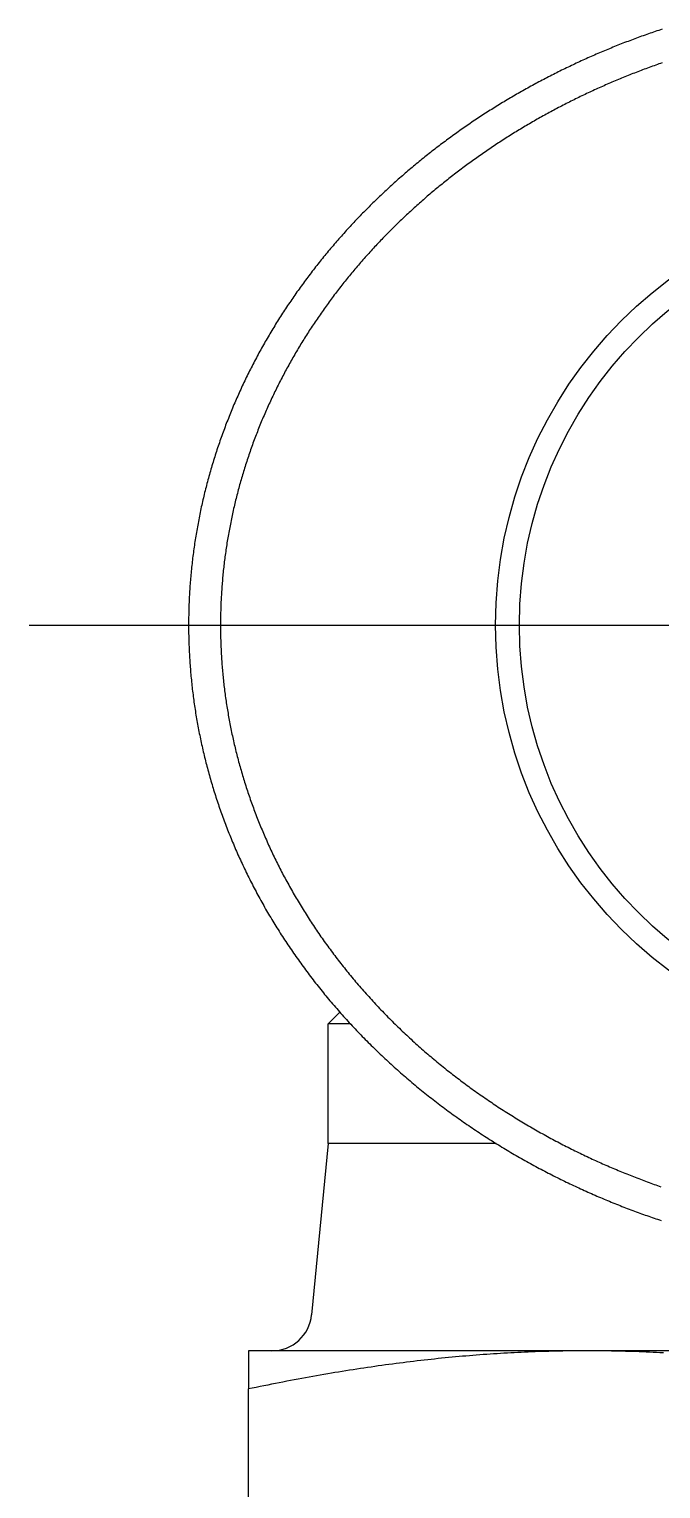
# Model space of a CAD drawing. Extents: x -15.1 to 63.3, y -18.2 to 57.5.
# Drawn here: x 40.79 to 48.72, y 36.47 to 54.77 of the extents above; entities that cross this region are included whole.
import ezdxf

# ---------------------------------------------------------------- set-up
doc = ezdxf.new("R2010")
doc.units = 0
doc.linetypes.add('CENTER', pattern=[50.8, 31.75, -6.35, 6.35, -6.35])
doc.layers.get('0').update_dxf_attribs({"linetype": 'CONTINUOUS'})
doc.layers.add('CENTER', color=1, linetype='CENTER')

msp = doc.modelspace()

# ---------------------------------------------------------------- linework, layer by layer
at = {"color": 7, "linetype": 'CONTINUOUS'}
for p, q in [((44.688029, 42.44666), (44.541369, 42.3)), ((44.541369, 40.8), (44.541369, 42.3)), ((44.82059, 42.3), (44.541369, 42.3)), ((44.541369, 40.8), (44.334845, 38.652144)), ((46.648978, 40.8), (44.541369, 40.8)), ((60.541369, 38.2), (43.541369, 38.2)), ((43.541369, 38.2), (43.541369, 37.721396)), ((43.541369, 12.478604), (43.541369, 37.721396))]:
    msp.add_line(p, q, dxfattribs=at)
at = {"color": 7}
for points in [[(48.7321, 54.7705, 0), (48.7106, 54.7633, 0), (48.689, 54.7561, 0), (48.6675, 54.7489, 0), (48.6461, 54.7416, 0), (48.6246, 54.7342, 0), (48.6031, 54.7268, 0), (48.5817, 54.7194, 0), (48.5603, 54.7119, 0), (48.5389, 54.7043, 0), (48.5175, 54.6967, 0), (48.4961, 54.6891, 0), (48.4747, 54.6814, 0), (48.4534, 54.6736, 0), (48.4321, 54.6659, 0), (48.4108, 54.658, 0), (48.3895, 54.6501, 0), (48.3682, 54.6422, 0), (48.3469, 54.6342, 0), (48.3257, 54.6262, 0), (48.3044, 54.6181, 0), (48.2832, 54.61, 0), (48.262, 54.6018, 0), (48.2409, 54.5936, 0), (48.2197, 54.5853, 0), (48.1985, 54.577, 0), (48.1774, 54.5686, 0), (48.1563, 54.5602, 0), (48.1352, 54.5517, 0), (48.1141, 54.5432, 0), (48.0931, 54.5346, 0), (48.0721, 54.526, 0), (48.051, 54.5173, 0), (48.03, 54.5086, 0), (48.0091, 54.4999, 0), (47.9881, 54.4911, 0), (47.9671, 54.4822, 0), (47.9462, 54.4733, 0), (47.9253, 54.4643, 0), (47.9044, 54.4553, 0), (47.8836, 54.4463, 0), (47.8627, 54.4372, 0), (47.8419, 54.428, 0), (47.8211, 54.4188, 0), (47.8003, 54.4096, 0), (47.7795, 54.4003, 0), (47.7588, 54.3909, 0), (47.738, 54.3815, 0), (47.7173, 54.3721, 0), (47.6966, 54.3626, 0), (47.676, 54.3531, 0), (47.6553, 54.3435, 0), (47.6347, 54.3338, 0), (47.6141, 54.3242, 0), (47.5935, 54.3144, 0), (47.5729, 54.3046, 0), (47.5524, 54.2948, 0), (47.5318, 54.2849, 0), (47.5113, 54.275, 0), (47.4909, 54.265, 0), (47.4704, 54.255, 0), (47.45, 54.2449, 0), (47.4296, 54.2348, 0), (47.4092, 54.2246, 0), (47.3888, 54.2144, 0), (47.3684, 54.2041, 0), (47.3481, 54.1938, 0), (47.3278, 54.1834, 0), (47.3075, 54.173, 0), (47.2873, 54.1625, 0), (47.267, 54.152, 0), (47.2468, 54.1414, 0), (47.2266, 54.1308, 0), (47.2065, 54.1202, 0), (47.1863, 54.1095, 0), (47.1662, 54.0987, 0), (47.1461, 54.0879, 0), (47.126, 54.077, 0), (47.106, 54.0661, 0), (47.0859, 54.0552, 0), (47.0659, 54.0441, 0), (47.046, 54.0331, 0), (47.026, 54.022, 0), (47.0061, 54.0108, 0), (46.9862, 53.9996, 0), (46.9663, 53.9884, 0), (46.9464, 53.9771, 0), (46.9266, 53.9657, 0), (46.9068, 53.9543, 0), (46.887, 53.9429, 0), (46.8673, 53.9314, 0), (46.8476, 53.9198, 0), (46.8279, 53.9083, 0), (46.8082, 53.8966, 0), (46.7886, 53.8849, 0), (46.7689, 53.8732, 0), (46.7493, 53.8614, 0), (46.7298, 53.8496, 0), (46.7103, 53.8377, 0), (46.6907, 53.8258, 0), (46.6713, 53.8138, 0), (46.6518, 53.8017, 0), (46.6324, 53.7897, 0), (46.613, 53.7776, 0), (46.5937, 53.7654, 0), (46.5743, 53.7532, 0), (46.555, 53.7409, 0), (46.5357, 53.7286, 0), (46.5165, 53.7162, 0), (46.4973, 53.7038, 0), (46.4781, 53.6913, 0), (46.4589, 53.6788, 0), (46.4398, 53.6663, 0), (46.4207, 53.6537, 0), (46.4016, 53.641, 0), (46.3826, 53.6283, 0), (46.3636, 53.6156, 0), (46.3446, 53.6028, 0), (46.3257, 53.59, 0), (46.3068, 53.5771, 0), (46.2879, 53.5641, 0), (46.2691, 53.5511, 0), (46.2502, 53.5381, 0), (46.2315, 53.525, 0), (46.2127, 53.5119, 0), (46.194, 53.4987, 0), (46.1753, 53.4855, 0), (46.1567, 53.4723, 0), (46.138, 53.4589, 0), (46.1194, 53.4456, 0), (46.1009, 53.4322, 0), (46.0824, 53.4187, 0), (46.0639, 53.4052, 0), (46.0454, 53.3917, 0), (46.027, 53.3781, 0), (46.0086, 53.3644, 0), (45.9903, 53.3507, 0), (45.972, 53.337, 0), (45.9537, 53.3232, 0), (45.9354, 53.3094, 0), (45.9172, 53.2955, 0), (45.8991, 53.2816, 0), (45.8809, 53.2676, 0), (45.8628, 53.2536, 0), (45.8447, 53.2396, 0), (45.8267, 53.2254, 0), (45.8087, 53.2113, 0), (45.7907, 53.1971, 0), (45.7728, 53.1828, 0), (45.7549, 53.1685, 0), (45.7371, 53.1542, 0), (45.7193, 53.1398, 0), (45.7015, 53.1254, 0), (45.6837, 53.1109, 0), (45.666, 53.0964, 0), (45.6484, 53.0818, 0), (45.6307, 53.0672, 0), (45.6132, 53.0525, 0), (45.5956, 53.0378, 0), (45.5781, 53.0231, 0), (45.5606, 53.0083, 0), (45.5432, 52.9934, 0), (45.5258, 52.9785, 0), (45.5084, 52.9636, 0), (45.4911, 52.9486, 0), (45.4738, 52.9336, 0), (45.4566, 52.9185, 0), (45.4394, 52.9034, 0), (45.4222, 52.8882, 0), (45.4051, 52.873, 0), (45.388, 52.8577, 0), (45.371, 52.8424, 0), (45.354, 52.8271, 0), (45.337, 52.8117, 0), (45.3201, 52.7963, 0), (45.3032, 52.7808, 0), (45.2864, 52.7653, 0), (45.2696, 52.7497, 0), (45.2528, 52.7341, 0), (45.2361, 52.7184, 0), (45.2194, 52.7027, 0), (45.2028, 52.687, 0), (45.1862, 52.6712, 0), (45.1696, 52.6553, 0), (45.1531, 52.6394, 0), (45.1367, 52.6235, 0), (45.1203, 52.6075, 0), (45.1039, 52.5915, 0), (45.0875, 52.5754, 0), (45.0712, 52.5593, 0), (45.055, 52.5432, 0), (45.0388, 52.527, 0), (45.0226, 52.5107, 0), (45.0065, 52.4945, 0), (44.9904, 52.4781, 0), (44.9744, 52.4618, 0), (44.9584, 52.4453, 0), (44.9425, 52.4289, 0), (44.9266, 52.4124, 0), (44.9107, 52.3958, 0), (44.8949, 52.3792, 0), (44.8791, 52.3626, 0), (44.8634, 52.3459, 0), (44.8477, 52.3292, 0), (44.8321, 52.3124, 0), (44.8165, 52.2956, 0), (44.801, 52.2787, 0), (44.7855, 52.2618, 0), (44.77, 52.2449, 0), (44.7546, 52.2279, 0), (44.7393, 52.2109, 0), (44.724, 52.1938, 0), (44.7087, 52.1767, 0), (44.6935, 52.1595, 0), (44.6783, 52.1423, 0), (44.6632, 52.1251, 0), (44.6481, 52.1078, 0), (44.6331, 52.0904, 0), (44.6181, 52.0731, 0), (44.6032, 52.0556, 0), (44.5883, 52.0382, 0), (44.5735, 52.0207, 0), (44.5587, 52.0031, 0), (44.5439, 51.9855, 0), (44.5292, 51.9679, 0), (44.5146, 51.9502, 0), (44.5, 51.9325, 0), (44.4855, 51.9147, 0), (44.471, 51.8969, 0), (44.4565, 51.8791, 0), (44.4421, 51.8612, 0), (44.4278, 51.8433, 0), (44.4135, 51.8253, 0), (44.3992, 51.8072, 0), (44.385, 51.7892, 0), (44.3708, 51.7711, 0), (44.3567, 51.7529, 0), (44.3427, 51.7347, 0), (44.3287, 51.7165, 0), (44.3147, 51.6982, 0), (44.3008, 51.6799, 0), (44.287, 51.6615, 0), (44.2732, 51.6431, 0), (44.2594, 51.6246, 0), (44.2457, 51.6061, 0), (44.2321, 51.5876, 0), (44.2185, 51.569, 0), (44.2049, 51.5504, 0), (44.1915, 51.5318, 0), (44.178, 51.513, 0), (44.1646, 51.4943, 0), (44.1513, 51.4755, 0), (44.138, 51.4567, 0), (44.1248, 51.4378, 0), (44.1116, 51.4189, 0), (44.0985, 51.4, 0), (44.0854, 51.381, 0), (44.0724, 51.3619, 0), (44.0595, 51.3428, 0), (44.0466, 51.3237, 0), (44.0337, 51.3046, 0), (44.0209, 51.2854, 0), (44.0082, 51.2661, 0), (43.9955, 51.2469, 0), (43.9829, 51.2275, 0), (43.9703, 51.2082, 0), (43.9578, 51.1888, 0), (43.9453, 51.1693, 0), (43.9329, 51.1499, 0), (43.9206, 51.1303, 0), (43.9083, 51.1108, 0), (43.896, 51.0912, 0), (43.8838, 51.0715, 0), (43.8717, 51.0519, 0), (43.8597, 51.0321, 0), (43.8476, 51.0124, 0), (43.8357, 50.9926, 0), (43.8238, 50.9728, 0), (43.812, 50.9529, 0), (43.8002, 50.933, 0), (43.7885, 50.913, 0), (43.7768, 50.893, 0), (43.7652, 50.873, 0), (43.7537, 50.8529, 0), (43.7422, 50.8328, 0), (43.7307, 50.8127, 0), (43.7194, 50.7925, 0), (43.7081, 50.7723, 0), (43.6968, 50.752, 0), (43.6856, 50.7317, 0), (43.6745, 50.7114, 0), (43.6635, 50.691, 0), (43.6524, 50.6706, 0), (43.6415, 50.6501, 0), (43.6306, 50.6296, 0), (43.6198, 50.6091, 0), (43.609, 50.5886, 0), (43.5983, 50.568, 0), (43.5877, 50.5473, 0), (43.5771, 50.5267, 0), (43.5666, 50.506, 0), (43.5562, 50.4852, 0), (43.5458, 50.4645, 0), (43.5355, 50.4437, 0), (43.5252, 50.4228, 0), (43.5151, 50.4019, 0), (43.5049, 50.381, 0), (43.4949, 50.3601, 0), (43.4849, 50.3391, 0), (43.4749, 50.3181, 0), (43.4651, 50.2971, 0), (43.4553, 50.276, 0), (43.4455, 50.2549, 0), (43.4359, 50.2338, 0), (43.4263, 50.2126, 0), (43.4167, 50.1914, 0), (43.4073, 50.1702, 0), (43.3978, 50.1489, 0), (43.3885, 50.1276, 0), (43.3792, 50.1063, 0), (43.37, 50.0849, 0), (43.3609, 50.0635, 0), (43.3518, 50.0421, 0), (43.3428, 50.0207, 0), (43.3339, 49.9992, 0), (43.325, 49.9777, 0), (43.3162, 49.9562, 0), (43.3075, 49.9346, 0), (43.2988, 49.913, 0), (43.2902, 49.8914, 0), (43.2817, 49.8698, 0), (43.2732, 49.8481, 0), (43.2648, 49.8264, 0), (43.2565, 49.8047, 0), (43.2482, 49.7829, 0), (43.24, 49.7611, 0), (43.2319, 49.7393, 0), (43.2239, 49.7175, 0), (43.2159, 49.6956, 0), (43.208, 49.6737, 0), (43.2001, 49.6518, 0), (43.1924, 49.6299, 0), (43.1847, 49.6079, 0), (43.1771, 49.5859, 0), (43.1695, 49.5639, 0), (43.162, 49.5419, 0), (43.1546, 49.5198, 0), (43.1473, 49.4977, 0), (43.14, 49.4756, 0), (43.1328, 49.4535, 0), (43.1257, 49.4313, 0), (43.1186, 49.4091, 0), (43.1117, 49.3869, 0), (43.1048, 49.3647, 0), (43.0979, 49.3425, 0), (43.0912, 49.3202, 0), (43.0845, 49.2979, 0), (43.0779, 49.2756, 0), (43.0713, 49.2533, 0), (43.0649, 49.2309, 0), (43.0585, 49.2085, 0), (43.0521, 49.1861, 0), (43.0459, 49.1637, 0), (43.0397, 49.1413, 0), (43.0336, 49.1188, 0), (43.0276, 49.0964, 0), (43.0216, 49.0739, 0), (43.0158, 49.0514, 0), (43.01, 49.0288, 0), (43.0042, 49.0063, 0), (42.9986, 48.9837, 0), (42.993, 48.9611, 0), (42.9875, 48.9385, 0), (42.9821, 48.9159, 0), (42.9767, 48.8933, 0), (42.9714, 48.8707, 0), (42.9662, 48.848, 0), (42.9611, 48.8253, 0), (42.956, 48.8026, 0), (42.9511, 48.7799, 0), (42.9462, 48.7572, 0), (42.9413, 48.7344, 0), (42.9366, 48.7117, 0), (42.9319, 48.6889, 0), (42.9273, 48.6661, 0), (42.9228, 48.6433, 0), (42.9183, 48.6205, 0), (42.9139, 48.5977, 0), (42.9096, 48.5748, 0), (42.9054, 48.552, 0), (42.9013, 48.5291, 0), (42.8972, 48.5062, 0), (42.8932, 48.4833, 0), (42.8893, 48.4604, 0), (42.8854, 48.4375, 0), (42.8816, 48.4146, 0), (42.8779, 48.3917, 0), (42.8743, 48.3687, 0), (42.8708, 48.3458, 0), (42.8673, 48.3228, 0), (42.8639, 48.2998, 0), (42.8606, 48.2768, 0), (42.8574, 48.2538, 0), (42.8542, 48.2308, 0), (42.8511, 48.2078, 0), (42.8481, 48.1848, 0), (42.8452, 48.1617, 0), (42.8424, 48.1387, 0), (42.8396, 48.1157, 0), (42.8369, 48.0926, 0), (42.8343, 48.0695, 0), (42.8317, 48.0465, 0), (42.8293, 48.0234, 0), (42.8269, 48.0003, 0), (42.8246, 47.9772, 0), (42.8223, 47.9541, 0), (42.8202, 47.931, 0), (42.8181, 47.9079, 0), (42.8161, 47.8848, 0), (42.8142, 47.8617, 0), (42.8124, 47.8386, 0), (42.8106, 47.8154, 0), (42.8089, 47.7923, 0), (42.8073, 47.7692, 0), (42.8058, 47.746, 0), (42.8043, 47.7229, 0), (42.8029, 47.6997, 0), (42.8016, 47.6766, 0), (42.8004, 47.6534, 0), (42.7993, 47.6303, 0), (42.7982, 47.6071, 0), (42.7972, 47.584, 0), (42.7963, 47.5608, 0), (42.7954, 47.5376, 0), (42.7947, 47.5145, 0), (42.794, 47.4913, 0), (42.7934, 47.4681, 0), (42.7929, 47.445, 0), (42.7924, 47.4218, 0), (42.7921, 47.3986, 0), (42.7918, 47.3754, 0), (42.7916, 47.3523, 0), (42.7914, 47.3291, 0), (42.7914, 47.3059, 0), (42.7914, 47.2827, 0), (42.7915, 47.2596, 0), (42.7917, 47.2364, 0), (42.7919, 47.2132, 0), (42.7922, 47.19, 0), (42.7926, 47.1668, 0), (42.7931, 47.1436, 0), (42.7937, 47.1205, 0), (42.7943, 47.0973, 0), (42.7951, 47.0741, 0), (42.7958, 47.0509, 0), (42.7967, 47.0277, 0), (42.7977, 47.0046, 0), (42.7987, 46.9814, 0), (42.7998, 46.9582, 0), (42.801, 46.935, 0), (42.8023, 46.9118, 0), (42.8036, 46.8887, 0), (42.805, 46.8655, 0), (42.8065, 46.8423, 0), (42.8081, 46.8192, 0), (42.8097, 46.796, 0), (42.8115, 46.7728, 0), (42.8133, 46.7497, 0), (42.8152, 46.7265, 0), (42.8171, 46.7034, 0), (42.8192, 46.6802, 0), (42.8213, 46.6571, 0), (42.8235, 46.6339, 0), (42.8258, 46.6108, 0), (42.8281, 46.5876, 0), (42.8305, 46.5645, 0), (42.8331, 46.5413, 0), (42.8356, 46.5182, 0), (42.8383, 46.4951, 0), (42.8411, 46.472, 0), (42.8439, 46.4488, 0), (42.8468, 46.4257, 0), (42.8497, 46.4026, 0), (42.8528, 46.3795, 0), (42.8559, 46.3564, 0), (42.8591, 46.3333, 0), (42.8624, 46.3102, 0), (42.8658, 46.2871, 0), (42.8693, 46.264, 0), (42.8728, 46.2409, 0), (42.8764, 46.2179, 0), (42.8801, 46.1948, 0), (42.8838, 46.1717, 0), (42.8877, 46.1486, 0), (42.8916, 46.1256, 0), (42.8956, 46.1025, 0), (42.8996, 46.0795, 0), (42.9038, 46.0564, 0), (42.908, 46.0334, 0), (42.9123, 46.0104, 0), (42.9167, 45.9873, 0), (42.9212, 45.9643, 0), (42.9257, 45.9413, 0), (42.9304, 45.9183, 0), (42.9351, 45.8953, 0), (42.9398, 45.8723, 0), (42.9447, 45.8493, 0), (42.9496, 45.8263, 0), (42.9547, 45.8034, 0), (42.9598, 45.7804, 0), (42.9649, 45.7574, 0), (42.9702, 45.7345, 0), (42.9755, 45.7115, 0), (42.9809, 45.6886, 0), (42.9864, 45.6657, 0), (42.992, 45.6428, 0), (42.9977, 45.6198, 0), (43.0034, 45.5969, 0), (43.0092, 45.574, 0), (43.0151, 45.5511, 0), (43.0211, 45.5283, 0), (43.0271, 45.5054, 0), (43.0332, 45.4825, 0), (43.0394, 45.4597, 0), (43.0457, 45.4368, 0), (43.0521, 45.414, 0), (43.0585, 45.3912, 0), (43.0651, 45.3684, 0), (43.0717, 45.3456, 0), (43.0783, 45.3228, 0), (43.0851, 45.3, 0), (43.0919, 45.2772, 0), (43.0989, 45.2544, 0), (43.1059, 45.2317, 0), (43.1129, 45.2089, 0), (43.1201, 45.1862, 0), (43.1273, 45.1635, 0), (43.1347, 45.1408, 0), (43.1421, 45.1181, 0), (43.1495, 45.0954, 0), (43.1571, 45.0727, 0), (43.1647, 45.05, 0), (43.1725, 45.0274, 0), (43.1803, 45.0047, 0), (43.1881, 44.9821, 0), (43.1961, 44.9595, 0), (43.2041, 44.9369, 0), (43.2123, 44.9143, 0), (43.2205, 44.8917, 0), (43.2287, 44.8691, 0), (43.2371, 44.8466, 0), (43.2455, 44.824, 0), (43.2541, 44.8015, 0), (43.2627, 44.779, 0), (43.2713, 44.7565, 0), (43.2801, 44.734, 0), (43.289, 44.7115, 0), (43.2979, 44.6891, 0), (43.3069, 44.6666, 0), (43.316, 44.6442, 0), (43.3251, 44.6218, 0), (43.3344, 44.5994, 0), (43.3437, 44.577, 0), (43.3531, 44.5546, 0), (43.3626, 44.5322, 0), (43.3722, 44.5099, 0), (43.3818, 44.4876, 0), (43.3915, 44.4653, 0), (43.4013, 44.443, 0), (43.4112, 44.4207, 0), (43.4212, 44.3985, 0), (43.4313, 44.3762, 0), (43.4414, 44.354, 0), (43.4516, 44.3318, 0), (43.4619, 44.3096, 0), (43.4723, 44.2874, 0), (43.4827, 44.2653, 0), (43.4933, 44.2432, 0), (43.5039, 44.221, 0), (43.5146, 44.1989, 0), (43.5254, 44.1769, 0), (43.5362, 44.1548, 0), (43.5472, 44.1328, 0), (43.5582, 44.1107, 0), (43.5693, 44.0887, 0), (43.5805, 44.0667, 0), (43.5918, 44.0448, 0), (43.6031, 44.0228, 0), (43.6145, 44.0009, 0), (43.626, 43.979, 0), (43.6376, 43.9571, 0), (43.6493, 43.9353, 0), (43.6611, 43.9134, 0), (43.6729, 43.8916, 0), (43.6848, 43.8698, 0), (43.6968, 43.848, 0), (43.7089, 43.8263, 0), (43.7211, 43.8045, 0), (43.7333, 43.7828, 0), (43.7456, 43.7611, 0), (43.758, 43.7394, 0), (43.7705, 43.7178, 0), (43.7831, 43.6962, 0), (43.7958, 43.6746, 0), (43.8085, 43.653, 0), (43.8213, 43.6314, 0), (43.8342, 43.6099, 0), (43.8472, 43.5883, 0), (43.8603, 43.5668, 0), (43.8734, 43.5454, 0), (43.8867, 43.5239, 0), (43.9, 43.5025, 0), (43.9134, 43.4811, 0), (43.9269, 43.4597, 0), (43.9404, 43.4384, 0), (43.9541, 43.417, 0), (43.9678, 43.3957, 0), (43.9816, 43.3745, 0), (43.9955, 43.3532, 0), (44.0095, 43.332, 0), (44.0235, 43.3108, 0), (44.0377, 43.2896, 0), (44.0519, 43.2685, 0), (44.0662, 43.2474, 0), (44.0805, 43.2263, 0), (44.095, 43.2053, 0), (44.1095, 43.1843, 0), (44.1241, 43.1633, 0), (44.1388, 43.1423, 0), (44.1536, 43.1214, 0), (44.1684, 43.1005, 0), (44.1834, 43.0796, 0), (44.1984, 43.0588, 0), (44.2135, 43.038, 0), (44.2286, 43.0172, 0), (44.2439, 42.9965, 0), (44.2592, 42.9758, 0), (44.2746, 42.9551, 0), (44.2901, 42.9345, 0), (44.3056, 42.9139, 0), (44.3213, 42.8933, 0), (44.337, 42.8728, 0), (44.3528, 42.8523, 0), (44.3687, 42.8318, 0), (44.3846, 42.8114, 0), (44.4006, 42.791, 0), (44.4167, 42.7707, 0), (44.4329, 42.7504, 0), (44.4491, 42.7301, 0), (44.4655, 42.7099, 0), (44.4819, 42.6897, 0), (44.4984, 42.6695, 0), (44.5149, 42.6494, 0), (44.5315, 42.6294, 0), (44.5482, 42.6093, 0), (44.565, 42.5893, 0), (44.5819, 42.5694, 0), (44.5988, 42.5495, 0), (44.6158, 42.5296, 0), (44.6329, 42.5098, 0), (44.6501, 42.49, 0), (44.6673, 42.4702, 0), (44.6846, 42.4506, 0), (44.702, 42.4309, 0), (44.7194, 42.4113, 0), (44.7369, 42.3918, 0), (44.7545, 42.3722, 0), (44.7722, 42.3528, 0), (44.7899, 42.3334, 0), (44.8077, 42.314, 0), (44.8256, 42.2947, 0), (44.8435, 42.2754, 0), (44.8615, 42.2562, 0), (44.8796, 42.2371, 0), (44.8977, 42.2179, 0), (44.9159, 42.1989, 0), (44.9342, 42.1799, 0), (44.9525, 42.1609, 0), (44.9709, 42.142, 0), (44.9894, 42.1231, 0), (45.0079, 42.1043, 0), (45.0265, 42.0856, 0), (45.0451, 42.0668, 0), (45.0638, 42.0482, 0), (45.0826, 42.0296, 0), (45.1015, 42.0111, 0), (45.1204, 41.9926, 0), (45.1393, 41.9741, 0), (45.1584, 41.9557, 0), (45.1774, 41.9374, 0), (45.1966, 41.9191, 0), (45.2158, 41.9009, 0), (45.235, 41.8828, 0), (45.2544, 41.8647, 0), (45.2737, 41.8466, 0), (45.2932, 41.8286, 0), (45.3127, 41.8107, 0), (45.3322, 41.7928, 0), (45.3518, 41.775, 0), (45.3715, 41.7573, 0), (45.3912, 41.7396, 0), (45.4109, 41.7219, 0), (45.4308, 41.7043, 0), (45.4506, 41.6868, 0), (45.4706, 41.6694, 0), (45.4906, 41.652, 0), (45.5106, 41.6346, 0), (45.5307, 41.6173, 0), (45.5508, 41.6001, 0), (45.571, 41.583, 0), (45.5912, 41.5659, 0), (45.6115, 41.5489, 0), (45.6319, 41.5319, 0), (45.6523, 41.515, 0), (45.6727, 41.4982, 0), (45.6932, 41.4814, 0), (45.7137, 41.4647, 0), (45.7343, 41.448, 0), (45.7549, 41.4315, 0), (45.7756, 41.4149, 0), (45.7963, 41.3985, 0), (45.8171, 41.3821, 0), (45.8379, 41.3658, 0), (45.8587, 41.3495, 0), (45.8796, 41.3334, 0), (45.9006, 41.3172, 0), (45.9215, 41.3012, 0), (45.9426, 41.2852, 0), (45.9636, 41.2693, 0), (45.9847, 41.2534, 0), (46.0059, 41.2377, 0), (46.027, 41.2219, 0), (46.0483, 41.2063, 0), (46.0695, 41.1907, 0), (46.0908, 41.1752, 0), (46.1121, 41.1598, 0), (46.1335, 41.1444, 0), (46.1549, 41.1291, 0), (46.1764, 41.1138, 0), (46.1978, 41.0986, 0), (46.2193, 41.0835, 0), (46.2409, 41.0685, 0), (46.2624, 41.0535, 0), (46.2841, 41.0386, 0), (46.3057, 41.0238, 0), (46.3274, 41.009, 0), (46.3491, 40.9943, 0), (46.3708, 40.9797, 0), (46.3926, 40.9651, 0), (46.4144, 40.9506, 0), (46.4362, 40.9362, 0), (46.458, 40.9219, 0), (46.4799, 40.9076, 0), (46.5018, 40.8934, 0), (46.5237, 40.8792, 0), (46.5457, 40.8652, 0), (46.5677, 40.8512, 0), (46.5897, 40.8372, 0), (46.6117, 40.8234, 0), (46.6338, 40.8096, 0), (46.6558, 40.7958, 0), (46.6779, 40.7822, 0), (46.7001, 40.7686, 0), (46.7222, 40.7551, 0), (46.7444, 40.7417, 0), (46.7666, 40.7283, 0), (46.7888, 40.715, 0), (46.811, 40.7018, 0), (46.8332, 40.6886, 0), (46.8555, 40.6755, 0), (46.8778, 40.6625, 0), (46.9001, 40.6496, 0), (46.9224, 40.6367, 0), (46.9447, 40.6239, 0), (46.9671, 40.6112, 0), (46.9894, 40.5985, 0), (47.0118, 40.5859, 0), (47.0342, 40.5734, 0), (47.0566, 40.561, 0), (47.079, 40.5486, 0), (47.1015, 40.5363, 0), (47.1239, 40.5241, 0), (47.1464, 40.512, 0), (47.1688, 40.4999, 0), (47.1913, 40.4879, 0), (47.2138, 40.476, 0), (47.2362, 40.4641, 0), (47.2587, 40.4523, 0), (47.2812, 40.4406, 0), (47.3037, 40.429, 0), (47.3263, 40.4174, 0), (47.3488, 40.4059, 0), (47.3713, 40.3945, 0), (47.3938, 40.3831, 0), (47.4164, 40.3718, 0), (47.4389, 40.3606, 0), (47.4615, 40.3494, 0), (47.484, 40.3384, 0), (47.5066, 40.3274, 0), (47.5291, 40.3164, 0), (47.5517, 40.3056, 0), (47.5743, 40.2948, 0), (47.5968, 40.284, 0), (47.6194, 40.2734, 0), (47.642, 40.2628, 0), (47.6646, 40.2523, 0), (47.6871, 40.2418, 0), (47.7097, 40.2314, 0), (47.7323, 40.2211, 0), (47.7549, 40.2109, 0), (47.7774, 40.2007, 0), (47.8, 40.1906, 0), (47.8226, 40.1806, 0), (47.8451, 40.1706, 0), (47.8677, 40.1607, 0), (47.8903, 40.1509, 0), (47.9128, 40.1411, 0), (47.9354, 40.1314, 0), (47.9579, 40.1218, 0), (47.9805, 40.1122, 0), (48.003, 40.1027, 0), (48.0255, 40.0933, 0), (48.0481, 40.0839, 0), (48.0706, 40.0746, 0), (48.0931, 40.0654, 0), (48.1156, 40.0563, 0), (48.1381, 40.0472, 0), (48.1606, 40.0381, 0), (48.1831, 40.0292, 0), (48.2056, 40.0203, 0), (48.228, 40.0115, 0), (48.2505, 40.0027, 0), (48.273, 39.994, 0), (48.2954, 39.9854, 0), (48.3178, 39.9768, 0), (48.3403, 39.9683, 0), (48.3627, 39.9599, 0), (48.3851, 39.9515, 0), (48.4074, 39.9432, 0), (48.4298, 39.935, 0), (48.4522, 39.9268, 0), (48.4745, 39.9187, 0), (48.4969, 39.9106, 0), (48.5192, 39.9027, 0), (48.5415, 39.8948, 0), (48.5638, 39.8869, 0), (48.586, 39.8791, 0), (48.6083, 39.8714, 0), (48.6306, 39.8637, 0), (48.6528, 39.8562, 0), (48.675, 39.8486, 0), (48.6972, 39.8412, 0), (48.7194, 39.8338, 0)], [(48.734, 54.3488, 0), (48.7134, 54.3417, 0), (48.6928, 54.3345, 0), (48.6723, 54.3272, 0), (48.6517, 54.3199, 0), (48.6312, 54.3126, 0), (48.6107, 54.3052, 0), (48.5902, 54.2978, 0), (48.5697, 54.2903, 0), (48.5492, 54.2828, 0), (48.5288, 54.2752, 0), (48.5084, 54.2676, 0), (48.4879, 54.2599, 0), (48.4675, 54.2522, 0), (48.4472, 54.2444, 0), (48.4268, 54.2366, 0), (48.4064, 54.2288, 0), (48.3861, 54.2209, 0), (48.3658, 54.2129, 0), (48.3455, 54.2049, 0), (48.3252, 54.1969, 0), (48.305, 54.1888, 0), (48.2847, 54.1807, 0), (48.2645, 54.1725, 0), (48.2443, 54.1643, 0), (48.2241, 54.156, 0), (48.2039, 54.1477, 0), (48.1837, 54.1393, 0), (48.1636, 54.1309, 0), (48.1435, 54.1225, 0), (48.1234, 54.114, 0), (48.1033, 54.1054, 0), (48.0832, 54.0968, 0), (48.0632, 54.0882, 0), (48.0432, 54.0795, 0), (48.0232, 54.0708, 0), (48.0032, 54.062, 0), (47.9832, 54.0532, 0), (47.9633, 54.0443, 0), (47.9433, 54.0354, 0), (47.9234, 54.0264, 0), (47.9036, 54.0174, 0), (47.8837, 54.0083, 0), (47.8638, 53.9992, 0), (47.844, 53.9901, 0), (47.8242, 53.9809, 0), (47.8044, 53.9716, 0), (47.7846, 53.9623, 0), (47.7649, 53.953, 0), (47.7452, 53.9436, 0), (47.7255, 53.9342, 0), (47.7058, 53.9247, 0), (47.6861, 53.9152, 0), (47.6665, 53.9056, 0), (47.6469, 53.896, 0), (47.6273, 53.8864, 0), (47.6077, 53.8766, 0), (47.5882, 53.8669, 0), (47.5686, 53.8571, 0), (47.5491, 53.8472, 0), (47.5296, 53.8373, 0), (47.5102, 53.8274, 0), (47.4907, 53.8174, 0), (47.4713, 53.8074, 0), (47.4519, 53.7973, 0), (47.4325, 53.7872, 0), (47.4132, 53.777, 0), (47.3938, 53.7668, 0), (47.3745, 53.7565, 0), (47.3553, 53.7462, 0), (47.336, 53.7358, 0), (47.3168, 53.7254, 0), (47.2976, 53.715, 0), (47.2784, 53.7045, 0), (47.2592, 53.6939, 0), (47.2401, 53.6833, 0), (47.2209, 53.6727, 0), (47.2018, 53.662, 0), (47.1828, 53.6513, 0), (47.1637, 53.6405, 0), (47.1447, 53.6297, 0), (47.1257, 53.6188, 0), (47.1068, 53.6079, 0), (47.0878, 53.5969, 0), (47.0689, 53.5859, 0), (47.05, 53.5749, 0), (47.0312, 53.5638, 0), (47.0123, 53.5526, 0), (46.9935, 53.5414, 0), (46.9747, 53.5302, 0), (46.956, 53.5189, 0), (46.9372, 53.5076, 0), (46.9185, 53.4962, 0), (46.8999, 53.4848, 0), (46.8812, 53.4733, 0), (46.8626, 53.4618, 0), (46.844, 53.4502, 0), (46.8255, 53.4386, 0), (46.8069, 53.427, 0), (46.7884, 53.4153, 0), (46.77, 53.4035, 0), (46.7515, 53.3918, 0), (46.7331, 53.3799, 0), (46.7147, 53.3681, 0), (46.6963, 53.3561, 0), (46.678, 53.3442, 0), (46.6597, 53.3322, 0), (46.6414, 53.3201, 0), (46.6232, 53.308, 0), (46.605, 53.2958, 0), (46.5868, 53.2837, 0), (46.5687, 53.2714, 0), (46.5506, 53.2591, 0), (46.5325, 53.2468, 0), (46.5144, 53.2344, 0), (46.4964, 53.222, 0), (46.4784, 53.2096, 0), (46.4604, 53.1971, 0), (46.4425, 53.1845, 0), (46.4246, 53.1719, 0), (46.4067, 53.1593, 0), (46.3889, 53.1466, 0), (46.3711, 53.1339, 0), (46.3533, 53.1211, 0), (46.3356, 53.1083, 0), (46.3179, 53.0954, 0), (46.3002, 53.0825, 0), (46.2826, 53.0696, 0), (46.265, 53.0566, 0), (46.2474, 53.0435, 0), (46.2299, 53.0304, 0), (46.2124, 53.0173, 0), (46.1949, 53.0042, 0), (46.1775, 52.9909, 0), (46.1601, 52.9777, 0), (46.1427, 52.9644, 0), (46.1254, 52.951, 0), (46.1081, 52.9376, 0), (46.0908, 52.9242, 0), (46.0736, 52.9107, 0), (46.0564, 52.8972, 0), (46.0392, 52.8836, 0), (46.0221, 52.87, 0), (46.005, 52.8564, 0), (45.988, 52.8427, 0), (45.971, 52.829, 0), (45.954, 52.8152, 0), (45.9371, 52.8014, 0), (45.9202, 52.7875, 0), (45.9033, 52.7736, 0), (45.8865, 52.7596, 0), (45.8697, 52.7456, 0), (45.8529, 52.7316, 0), (45.8362, 52.7175, 0), (45.8195, 52.7034, 0), (45.8029, 52.6892, 0), (45.7863, 52.675, 0), (45.7697, 52.6607, 0), (45.7532, 52.6464, 0), (45.7367, 52.6321, 0), (45.7203, 52.6177, 0), (45.7039, 52.6033, 0), (45.6875, 52.5888, 0), (45.6711, 52.5743, 0), (45.6548, 52.5598, 0), (45.6386, 52.5452, 0), (45.6224, 52.5305, 0), (45.6062, 52.5158, 0), (45.5901, 52.5011, 0), (45.574, 52.4864, 0), (45.5579, 52.4715, 0), (45.5419, 52.4567, 0), (45.5259, 52.4418, 0), (45.51, 52.4269, 0), (45.4941, 52.4119, 0), (45.4782, 52.3969, 0), (45.4624, 52.3818, 0), (45.4466, 52.3667, 0), (45.4309, 52.3516, 0), (45.4152, 52.3364, 0), (45.3996, 52.3212, 0), (45.3839, 52.3059, 0), (45.3684, 52.2906, 0), (45.3529, 52.2753, 0), (45.3374, 52.2599, 0), (45.3219, 52.2444, 0), (45.3065, 52.229, 0), (45.2912, 52.2134, 0), (45.2759, 52.1979, 0), (45.2606, 52.1823, 0), (45.2454, 52.1667, 0), (45.2302, 52.151, 0), (45.215, 52.1353, 0), (45.1999, 52.1195, 0), (45.1849, 52.1037, 0), (45.1699, 52.0879, 0), (45.1549, 52.072, 0), (45.14, 52.056, 0), (45.1251, 52.0401, 0), (45.1102, 52.0241, 0), (45.0955, 52.008, 0), (45.0807, 51.9919, 0), (45.066, 51.9758, 0), (45.0513, 51.9596, 0), (45.0367, 51.9434, 0), (45.0222, 51.9272, 0), (45.0076, 51.9109, 0), (44.9932, 51.8946, 0), (44.9787, 51.8782, 0), (44.9643, 51.8618, 0), (44.95, 51.8453, 0), (44.9357, 51.8289, 0), (44.9214, 51.8123, 0), (44.9072, 51.7958, 0), (44.8931, 51.7791, 0), (44.879, 51.7625, 0), (44.8649, 51.7458, 0), (44.8509, 51.7291, 0), (44.8369, 51.7123, 0), (44.823, 51.6955, 0), (44.8091, 51.6786, 0), (44.7953, 51.6618, 0), (44.7815, 51.6448, 0), (44.7678, 51.6279, 0), (44.7541, 51.6108, 0), (44.7404, 51.5938, 0), (44.7269, 51.5767, 0), (44.7133, 51.5596, 0), (44.6998, 51.5424, 0), (44.6864, 51.5252, 0), (44.673, 51.5079, 0), (44.6596, 51.4907, 0), (44.6463, 51.4733, 0), (44.633, 51.456, 0), (44.6198, 51.4386, 0), (44.6067, 51.4211, 0), (44.5936, 51.4036, 0), (44.5805, 51.3861, 0), (44.5675, 51.3685, 0), (44.5545, 51.3509, 0), (44.5416, 51.3333, 0), (44.5288, 51.3156, 0), (44.516, 51.2979, 0), (44.5032, 51.2801, 0), (44.4905, 51.2623, 0), (44.4778, 51.2445, 0), (44.4652, 51.2266, 0), (44.4527, 51.2087, 0), (44.4402, 51.1908, 0), (44.4277, 51.1728, 0), (44.4153, 51.1547, 0), (44.403, 51.1367, 0), (44.3907, 51.1186, 0), (44.3784, 51.1004, 0), (44.3662, 51.0823, 0), (44.3541, 51.064, 0), (44.342, 51.0458, 0), (44.33, 51.0275, 0), (44.318, 51.0092, 0), (44.3061, 50.9908, 0), (44.2942, 50.9724, 0), (44.2824, 50.954, 0), (44.2706, 50.9355, 0), (44.2589, 50.917, 0), (44.2472, 50.8984, 0), (44.2356, 50.8799, 0), (44.2241, 50.8612, 0), (44.2126, 50.8426, 0), (44.2012, 50.8239, 0), (44.1898, 50.8052, 0), (44.1784, 50.7864, 0), (44.1672, 50.7676, 0), (44.156, 50.7487, 0), (44.1448, 50.7299, 0), (44.1337, 50.711, 0), (44.1226, 50.692, 0), (44.1116, 50.673, 0), (44.1007, 50.654, 0), (44.0898, 50.635, 0), (44.079, 50.6159, 0), (44.0682, 50.5968, 0), (44.0575, 50.5776, 0), (44.0469, 50.5584, 0), (44.0363, 50.5392, 0), (44.0257, 50.5199, 0), (44.0152, 50.5006, 0), (44.0048, 50.4813, 0), (43.9945, 50.4619, 0), (43.9842, 50.4425, 0), (43.9739, 50.4231, 0), (43.9637, 50.4036, 0), (43.9536, 50.3841, 0), (43.9435, 50.3646, 0), (43.9335, 50.345, 0), (43.9236, 50.3254, 0), (43.9137, 50.3058, 0), (43.9039, 50.2862, 0), (43.8941, 50.2665, 0), (43.8844, 50.2467, 0), (43.8748, 50.227, 0), (43.8652, 50.2072, 0), (43.8557, 50.1874, 0), (43.8462, 50.1676, 0), (43.8368, 50.1477, 0), (43.8275, 50.1278, 0), (43.8182, 50.1078, 0), (43.809, 50.0879, 0), (43.7998, 50.0679, 0), (43.7908, 50.0479, 0), (43.7817, 50.0278, 0), (43.7728, 50.0077, 0), (43.7639, 49.9876, 0), (43.755, 49.9675, 0), (43.7463, 49.9473, 0), (43.7376, 49.9271, 0), (43.7289, 49.9069, 0), (43.7203, 49.8867, 0), (43.7118, 49.8664, 0), (43.7034, 49.8461, 0), (43.695, 49.8257, 0), (43.6867, 49.8054, 0), (43.6784, 49.785, 0), (43.6702, 49.7646, 0), (43.6621, 49.7442, 0), (43.654, 49.7237, 0), (43.646, 49.7032, 0), (43.6381, 49.6827, 0), (43.6302, 49.6622, 0), (43.6224, 49.6416, 0), (43.6147, 49.6211, 0), (43.607, 49.6005, 0), (43.5994, 49.5798, 0), (43.5919, 49.5592, 0), (43.5844, 49.5385, 0), (43.577, 49.5178, 0), (43.5697, 49.4971, 0), (43.5624, 49.4763, 0), (43.5552, 49.4556, 0), (43.5481, 49.4348, 0), (43.541, 49.4139, 0), (43.534, 49.3931, 0), (43.5271, 49.3723, 0), (43.5202, 49.3514, 0), (43.5134, 49.3305, 0), (43.5067, 49.3096, 0), (43.5, 49.2886, 0), (43.4935, 49.2677, 0), (43.4869, 49.2467, 0), (43.4805, 49.2257, 0), (43.4741, 49.2046, 0), (43.4678, 49.1836, 0), (43.4615, 49.1625, 0), (43.4554, 49.1415, 0), (43.4493, 49.1204, 0), (43.4432, 49.0992, 0), (43.4373, 49.0781, 0), (43.4314, 49.057, 0), (43.4256, 49.0358, 0), (43.4198, 49.0146, 0), (43.4141, 48.9934, 0), (43.4085, 48.9722, 0), (43.403, 48.9509, 0), (43.3975, 48.9297, 0), (43.3921, 48.9084, 0), (43.3867, 48.8871, 0), (43.3815, 48.8658, 0), (43.3763, 48.8445, 0), (43.3712, 48.8231, 0), (43.3661, 48.8018, 0), (43.3611, 48.7804, 0), (43.3562, 48.7591, 0), (43.3514, 48.7377, 0), (43.3466, 48.7163, 0), (43.3419, 48.6948, 0), (43.3373, 48.6734, 0), (43.3327, 48.6519, 0), (43.3282, 48.6305, 0), (43.3238, 48.609, 0), (43.3195, 48.5875, 0), (43.3152, 48.566, 0), (43.311, 48.5445, 0), (43.3069, 48.523, 0), (43.3028, 48.5014, 0), (43.2988, 48.4799, 0), (43.2949, 48.4583, 0), (43.2911, 48.4368, 0), (43.2873, 48.4152, 0), (43.2836, 48.3936, 0), (43.28, 48.372, 0), (43.2764, 48.3504, 0), (43.273, 48.3287, 0), (43.2696, 48.3071, 0), (43.2662, 48.2855, 0), (43.2629, 48.2638, 0), (43.2598, 48.2422, 0), (43.2566, 48.2205, 0), (43.2536, 48.1988, 0), (43.2506, 48.1771, 0), (43.2477, 48.1554, 0), (43.2449, 48.1337, 0), (43.2421, 48.112, 0), (43.2394, 48.0903, 0), (43.2368, 48.0686, 0), (43.2343, 48.0469, 0), (43.2318, 48.0251, 0), (43.2294, 48.0034, 0), (43.2271, 47.9816, 0), (43.2248, 47.9599, 0), (43.2227, 47.9381, 0), (43.2206, 47.9163, 0), (43.2185, 47.8946, 0), (43.2166, 47.8728, 0), (43.2147, 47.851, 0), (43.2129, 47.8292, 0), (43.2111, 47.8074, 0), (43.2095, 47.7856, 0), (43.2079, 47.7639, 0), (43.2064, 47.7421, 0), (43.2049, 47.7203, 0), (43.2036, 47.6984, 0), (43.2023, 47.6766, 0), (43.201, 47.6548, 0), (43.1999, 47.633, 0), (43.1988, 47.6112, 0), (43.1978, 47.5894, 0), (43.1969, 47.5676, 0), (43.196, 47.5457, 0), (43.1952, 47.5239, 0), (43.1945, 47.5021, 0), (43.1939, 47.4803, 0), (43.1933, 47.4584, 0), (43.1928, 47.4366, 0), (43.1924, 47.4148, 0), (43.192, 47.3929, 0), (43.1917, 47.3711, 0), (43.1915, 47.3492, 0), (43.1914, 47.3274, 0), (43.1914, 47.3056, 0), (43.1914, 47.2837, 0), (43.1915, 47.2619, 0), (43.1916, 47.24, 0), (43.1919, 47.2182, 0), (43.1922, 47.1964, 0), (43.1926, 47.1745, 0), (43.193, 47.1527, 0), (43.1936, 47.1308, 0), (43.1942, 47.109, 0), (43.1948, 47.0872, 0), (43.1956, 47.0653, 0), (43.1964, 47.0435, 0), (43.1973, 47.0216, 0), (43.1983, 46.9998, 0), (43.1993, 46.978, 0), (43.2004, 46.9561, 0), (43.2016, 46.9343, 0), (43.2029, 46.9124, 0), (43.2042, 46.8906, 0), (43.2056, 46.8688, 0), (43.2071, 46.8469, 0), (43.2087, 46.8251, 0), (43.2103, 46.8033, 0), (43.212, 46.7815, 0), (43.2138, 46.7596, 0), (43.2156, 46.7378, 0), (43.2176, 46.716, 0), (43.2196, 46.6942, 0), (43.2216, 46.6724, 0), (43.2238, 46.6506, 0), (43.226, 46.6287, 0), (43.2283, 46.6069, 0), (43.2307, 46.5851, 0), (43.2331, 46.5633, 0), (43.2356, 46.5415, 0), (43.2382, 46.5197, 0), (43.2408, 46.498, 0), (43.2436, 46.4762, 0), (43.2464, 46.4544, 0), (43.2493, 46.4326, 0), (43.2522, 46.4108, 0), (43.2552, 46.389, 0), (43.2583, 46.3673, 0), (43.2615, 46.3455, 0), (43.2648, 46.3237, 0), (43.2681, 46.302, 0), (43.2715, 46.2802, 0), (43.275, 46.2585, 0), (43.2785, 46.2367, 0), (43.2821, 46.215, 0), (43.2858, 46.1932, 0), (43.2896, 46.1715, 0), (43.2934, 46.1498, 0), (43.2973, 46.128, 0), (43.3013, 46.1063, 0), (43.3054, 46.0846, 0), (43.3095, 46.0629, 0), (43.3137, 46.0412, 0), (43.318, 46.0195, 0), (43.3224, 45.9978, 0), (43.3268, 45.9761, 0), (43.3313, 45.9544, 0), (43.3359, 45.9327, 0), (43.3406, 45.911, 0), (43.3453, 45.8894, 0), (43.3501, 45.8677, 0), (43.355, 45.8461, 0), (43.36, 45.8244, 0), (43.365, 45.8028, 0), (43.3701, 45.7811, 0), (43.3753, 45.7595, 0), (43.3805, 45.7379, 0), (43.3859, 45.7163, 0), (43.3913, 45.6946, 0), (43.3967, 45.673, 0), (43.4023, 45.6514, 0), (43.4079, 45.6299, 0), (43.4136, 45.6083, 0), (43.4194, 45.5867, 0), (43.4253, 45.5651, 0), (43.4312, 45.5436, 0), (43.4372, 45.522, 0), (43.4433, 45.5005, 0), (43.4495, 45.479, 0), (43.4557, 45.4574, 0), (43.462, 45.4359, 0), (43.4684, 45.4144, 0), (43.4748, 45.3929, 0), (43.4814, 45.3714, 0), (43.488, 45.3499, 0), (43.4947, 45.3285, 0), (43.5014, 45.307, 0), (43.5083, 45.2855, 0), (43.5152, 45.2641, 0), (43.5222, 45.2427, 0), (43.5292, 45.2212, 0), (43.5364, 45.1998, 0), (43.5436, 45.1784, 0), (43.5509, 45.157, 0), (43.5582, 45.1356, 0), (43.5657, 45.1142, 0), (43.5732, 45.0929, 0), (43.5808, 45.0715, 0), (43.5885, 45.0502, 0), (43.5962, 45.0288, 0), (43.604, 45.0075, 0), (43.6119, 44.9862, 0), (43.6199, 44.9649, 0), (43.628, 44.9436, 0), (43.6361, 44.9223, 0), (43.6443, 44.9011, 0), (43.6526, 44.8798, 0), (43.6609, 44.8586, 0), (43.6694, 44.8374, 0), (43.6779, 44.8161, 0), (43.6865, 44.7949, 0), (43.6951, 44.7737, 0), (43.7039, 44.7526, 0), (43.7127, 44.7314, 0), (43.7216, 44.7103, 0), (43.7305, 44.6891, 0), (43.7396, 44.668, 0), (43.7487, 44.6469, 0), (43.7579, 44.6258, 0), (43.7672, 44.6047, 0), (43.7765, 44.5837, 0), (43.786, 44.5626, 0), (43.7955, 44.5416, 0), (43.8051, 44.5206, 0), (43.8147, 44.4995, 0), (43.8245, 44.4786, 0), (43.8343, 44.4576, 0), (43.8442, 44.4366, 0), (43.8541, 44.4157, 0), (43.8642, 44.3948, 0), (43.8743, 44.3738, 0), (43.8845, 44.3529, 0), (43.8948, 44.3321, 0), (43.9052, 44.3112, 0), (43.9156, 44.2904, 0), (43.9261, 44.2695, 0), (43.9367, 44.2487, 0), (43.9474, 44.2279, 0), (43.9581, 44.2072, 0), (43.9689, 44.1864, 0), (43.9798, 44.1657, 0), (43.9908, 44.1449, 0), (44.0019, 44.1242, 0), (44.013, 44.1035, 0), (44.0242, 44.0829, 0), (44.0355, 44.0622, 0), (44.0469, 44.0416, 0), (44.0583, 44.021, 0), (44.0698, 44.0004, 0), (44.0814, 43.9798, 0), (44.0931, 43.9593, 0), (44.1048, 43.9387, 0), (44.1167, 43.9182, 0), (44.1286, 43.8977, 0), (44.1406, 43.8773, 0), (44.1527, 43.8568, 0), (44.1648, 43.8364, 0), (44.177, 43.8159, 0), (44.1894, 43.7955, 0), (44.2018, 43.7752, 0), (44.2142, 43.7548, 0), (44.2268, 43.7345, 0), (44.2394, 43.7142, 0), (44.2521, 43.6939, 0), (44.2649, 43.6736, 0), (44.2778, 43.6533, 0), (44.2907, 43.6331, 0), (44.3037, 43.6129, 0), (44.3168, 43.5927, 0), (44.33, 43.5726, 0), (44.3432, 43.5524, 0), (44.3566, 43.5323, 0), (44.37, 43.5123, 0), (44.3835, 43.4922, 0), (44.397, 43.4722, 0), (44.4107, 43.4522, 0), (44.4244, 43.4322, 0), (44.4382, 43.4122, 0), (44.452, 43.3923, 0), (44.466, 43.3724, 0), (44.48, 43.3526, 0), (44.4941, 43.3327, 0), (44.5083, 43.3129, 0), (44.5225, 43.2931, 0), (44.5369, 43.2734, 0), (44.5513, 43.2537, 0), (44.5657, 43.234, 0), (44.5803, 43.2143, 0), (44.5949, 43.1947, 0), (44.6096, 43.1751, 0), (44.6244, 43.1555, 0), (44.6393, 43.136, 0), (44.6542, 43.1165, 0), (44.6692, 43.097, 0), (44.6843, 43.0776, 0), (44.6994, 43.0582, 0), (44.7147, 43.0388, 0), (44.73, 43.0195, 0), (44.7453, 43.0002, 0), (44.7608, 42.9809, 0), (44.7763, 42.9617, 0), (44.7919, 42.9425, 0), (44.8076, 42.9233, 0), (44.8233, 42.9042, 0), (44.8391, 42.8851, 0), (44.855, 42.866, 0), (44.871, 42.847, 0), (44.887, 42.828, 0), (44.9031, 42.8091, 0), (44.9193, 42.7902, 0), (44.9355, 42.7714, 0), (44.9518, 42.7525, 0), (44.9682, 42.7338, 0), (44.9847, 42.715, 0), (45.0012, 42.6963, 0), (45.0178, 42.6777, 0), (45.0345, 42.6591, 0), (45.0512, 42.6405, 0), (45.068, 42.622, 0), (45.0849, 42.6035, 0), (45.1019, 42.5851, 0), (45.1189, 42.5667, 0), (45.1359, 42.5484, 0), (45.1531, 42.5301, 0), (45.1703, 42.5118, 0), (45.1875, 42.4936, 0), (45.2049, 42.4754, 0), (45.2223, 42.4573, 0), (45.2397, 42.4393, 0), (45.2573, 42.4213, 0), (45.2748, 42.4033, 0), (45.2925, 42.3854, 0), (45.3102, 42.3675, 0), (45.328, 42.3497, 0), (45.3458, 42.3319, 0), (45.3637, 42.3142, 0), (45.3817, 42.2965, 0), (45.3997, 42.2789, 0), (45.4177, 42.2613, 0), (45.4359, 42.2438, 0), (45.4541, 42.2263, 0), (45.4723, 42.2089, 0), (45.4906, 42.1916, 0), (45.509, 42.1742, 0), (45.5274, 42.157, 0), (45.5459, 42.1398, 0), (45.5644, 42.1226, 0), (45.583, 42.1055, 0), (45.6016, 42.0885, 0), (45.6203, 42.0715, 0), (45.6391, 42.0545, 0), (45.6579, 42.0377, 0), (45.6767, 42.0208, 0), (45.6956, 42.0041, 0), (45.7146, 41.9874, 0), (45.7336, 41.9707, 0), (45.7527, 41.9541, 0), (45.7718, 41.9376, 0), (45.791, 41.9211, 0), (45.8102, 41.9046, 0), (45.8295, 41.8883, 0), (45.8488, 41.872, 0), (45.8681, 41.8557, 0), (45.8876, 41.8395, 0), (45.907, 41.8234, 0), (45.9265, 41.8073, 0), (45.9461, 41.7913, 0), (45.9657, 41.7753, 0), (45.9853, 41.7594, 0), (46.005, 41.7436, 0), (46.0248, 41.7278, 0), (46.0446, 41.7121, 0), (46.0644, 41.6965, 0), (46.0843, 41.6809, 0), (46.1042, 41.6654, 0), (46.1242, 41.6499, 0), (46.1442, 41.6345, 0), (46.1642, 41.6192, 0), (46.1843, 41.6039, 0), (46.2044, 41.5887, 0), (46.2246, 41.5736, 0), (46.2448, 41.5585, 0), (46.265, 41.5435, 0), (46.2853, 41.5285, 0), (46.3056, 41.5136, 0), (46.326, 41.4988, 0), (46.3464, 41.484, 0), (46.3668, 41.4693, 0), (46.3872, 41.4547, 0), (46.4077, 41.4401, 0), (46.4283, 41.4256, 0), (46.4488, 41.4111, 0), (46.4694, 41.3968, 0), (46.4901, 41.3824, 0), (46.5107, 41.3682, 0), (46.5314, 41.354, 0), (46.5522, 41.3399, 0), (46.5729, 41.3258, 0), (46.5937, 41.3118, 0), (46.6145, 41.2979, 0), (46.6354, 41.284, 0), (46.6562, 41.2702, 0), (46.6771, 41.2565, 0), (46.6981, 41.2428, 0), (46.719, 41.2292, 0), (46.74, 41.2157, 0), (46.761, 41.2022, 0), (46.7821, 41.1888, 0), (46.8031, 41.1755, 0), (46.8242, 41.1622, 0), (46.8453, 41.149, 0), (46.8665, 41.1359, 0), (46.8876, 41.1228, 0), (46.9088, 41.1098, 0), (46.93, 41.0969, 0), (46.9512, 41.084, 0), (46.9725, 41.0712, 0), (46.9937, 41.0585, 0), (47.015, 41.0458, 0), (47.0363, 41.0332, 0), (47.0576, 41.0207, 0), (47.079, 41.0082, 0), (47.1003, 40.9958, 0), (47.1217, 40.9835, 0), (47.1431, 40.9713, 0), (47.1645, 40.9591, 0), (47.1859, 40.947, 0), (47.2074, 40.9349, 0), (47.2288, 40.9229, 0), (47.2503, 40.911, 0), (47.2717, 40.8992, 0), (47.2932, 40.8874, 0), (47.3147, 40.8757, 0), (47.3362, 40.864, 0), (47.3578, 40.8525, 0), (47.3793, 40.841, 0), (47.4008, 40.8295, 0), (47.4224, 40.8182, 0), (47.444, 40.8069, 0), (47.4655, 40.7956, 0), (47.4871, 40.7845, 0), (47.5087, 40.7734, 0), (47.5303, 40.7624, 0), (47.5519, 40.7514, 0), (47.5735, 40.7405, 0), (47.5951, 40.7297, 0), (47.6167, 40.7189, 0), (47.6383, 40.7082, 0), (47.6599, 40.6976, 0), (47.6816, 40.6871, 0), (47.7032, 40.6766, 0), (47.7248, 40.6662, 0), (47.7465, 40.6558, 0), (47.7681, 40.6455, 0), (47.7898, 40.6353, 0), (47.8114, 40.6251, 0), (47.8331, 40.615, 0), (47.8547, 40.605, 0), (47.8764, 40.5951, 0), (47.898, 40.5852, 0), (47.9197, 40.5753, 0), (47.9413, 40.5656, 0), (47.963, 40.5559, 0), (47.9847, 40.5463, 0), (48.0063, 40.5367, 0), (48.028, 40.5272, 0), (48.0496, 40.5178, 0), (48.0712, 40.5084, 0), (48.0929, 40.4991, 0), (48.1145, 40.4898, 0), (48.1362, 40.4807, 0), (48.1578, 40.4716, 0), (48.1794, 40.4625, 0), (48.2011, 40.4535, 0), (48.2227, 40.4446, 0), (48.2443, 40.4357, 0), (48.2659, 40.427, 0), (48.2875, 40.4182, 0), (48.3091, 40.4096, 0), (48.3307, 40.401, 0), (48.3523, 40.3924, 0), (48.3738, 40.3839, 0), (48.3954, 40.3755, 0), (48.4169, 40.3672, 0), (48.4385, 40.3589, 0), (48.46, 40.3507, 0), (48.4816, 40.3425, 0), (48.5031, 40.3344, 0), (48.5246, 40.3264, 0), (48.5461, 40.3184, 0), (48.5676, 40.3105, 0), (48.589, 40.3027, 0), (48.6105, 40.2949, 0), (48.6319, 40.2871, 0), (48.6534, 40.2795, 0), (48.6748, 40.2719, 0), (48.6962, 40.2643, 0), (48.7176, 40.2569, 0)], [(47.7914, 38.2, 0), (47.7475, 38.1999, 0), (47.7037, 38.1998, 0), (47.6599, 38.1995, 0), (47.6162, 38.1991, 0), (47.5725, 38.1986, 0), (47.5289, 38.198, 0), (47.4853, 38.1973, 0), (47.4417, 38.1965, 0), (47.3982, 38.1956, 0), (47.3547, 38.1946, 0), (47.3112, 38.1934, 0), (47.2677, 38.1922, 0), (47.2243, 38.1908, 0), (47.1809, 38.1894, 0), (47.1375, 38.1878, 0), (47.0942, 38.1862, 0), (47.0508, 38.1844, 0), (47.0075, 38.1825, 0), (46.9642, 38.1805, 0), (46.9209, 38.1784, 0), (46.8776, 38.1763, 0), (46.8343, 38.174, 0), (46.791, 38.1716, 0), (46.7477, 38.1691, 0), (46.7044, 38.1665, 0), (46.6611, 38.1637, 0), (46.6178, 38.1609, 0), (46.5744, 38.158, 0), (46.5311, 38.155, 0), (46.4878, 38.1519, 0), (46.4444, 38.1486, 0), (46.401, 38.1453, 0), (46.3577, 38.1419, 0), (46.3142, 38.1383, 0), (46.2708, 38.1347, 0), (46.2273, 38.1309, 0), (46.1839, 38.1271, 0), (46.1403, 38.1231, 0), (46.0968, 38.1191, 0), (46.0532, 38.1149, 0), (46.0096, 38.1107, 0), (45.9659, 38.1063, 0), (45.9222, 38.1018, 0), (45.8785, 38.0973, 0), (45.8347, 38.0926, 0), (45.7909, 38.0878, 0), (45.747, 38.0829, 0), (45.7031, 38.0779, 0), (45.6591, 38.0728, 0), (45.615, 38.0676, 0), (45.5709, 38.0623, 0), (45.5268, 38.0569, 0), (45.4826, 38.0514, 0), (45.4383, 38.0458, 0), (45.394, 38.0401, 0), (45.3496, 38.0342, 0), (45.3051, 38.0283, 0), (45.2605, 38.0223, 0), (45.2159, 38.0161, 0), (45.1712, 38.0099, 0), (45.1264, 38.0035, 0), (45.0815, 37.997, 0), (45.0366, 37.9905, 0), (44.9916, 37.9838, 0), (44.9465, 37.977, 0), (44.9013, 37.9701, 0), (44.856, 37.9631, 0), (44.8106, 37.956, 0), (44.7651, 37.9488, 0), (44.7195, 37.9414, 0), (44.6738, 37.934, 0), (44.628, 37.9264, 0), (44.5822, 37.9188, 0), (44.5362, 37.911, 0), (44.49, 37.9031, 0), (44.4438, 37.8951, 0), (44.3975, 37.887, 0), (44.3511, 37.8788, 0), (44.3045, 37.8705, 0), (44.2578, 37.862, 0), (44.211, 37.8535, 0), (44.1641, 37.8448, 0), (44.117, 37.836, 0), (44.0698, 37.8271, 0), (44.0225, 37.8181, 0), (43.975, 37.8089, 0), (43.9274, 37.7997, 0), (43.8797, 37.7903, 0), (43.8318, 37.7808, 0), (43.7838, 37.7712, 0), (43.7356, 37.7615, 0), (43.6873, 37.7517, 0), (43.6388, 37.7417, 0), (43.5902, 37.7316, 0), (43.5414, 37.7214, 0)], [(48.7485, 38.174, 0), (48.7052, 38.1763, 0), (48.6619, 38.1784, 0), (48.6186, 38.1805, 0), (48.5752, 38.1825, 0), (48.5319, 38.1844, 0), (48.4886, 38.1862, 0), (48.4452, 38.1878, 0), (48.4018, 38.1894, 0), (48.3584, 38.1908, 0), (48.315, 38.1922, 0), (48.2716, 38.1934, 0), (48.2281, 38.1946, 0), (48.1846, 38.1956, 0), (48.141, 38.1965, 0), (48.0975, 38.1973, 0), (48.0539, 38.198, 0), (48.0102, 38.1986, 0), (47.9666, 38.1991, 0), (47.9228, 38.1995, 0), (47.8791, 38.1998, 0), (47.8352, 38.1999, 0), (47.7914, 38.2, 0)]]:
    msp.add_polyline3d(points, dxfattribs=at)
at = {"color": 7, "linetype": 'CONTINUOUS'}
for radius in [5.4, 5.1]:
    msp.add_circle((52.041369, 47.3), radius, dxfattribs=at)
msp.add_arc((43.83714, 38.7), 0.5, 270, 354.5076754, dxfattribs=at)
at = {"layer": 'CENTER', "color": 1, "linetype": 'CENTER'}
msp.add_line((40.791365, 47.3), (63.291354, 47.3), dxfattribs=at)

doc.saveas('drawing.dxf')
